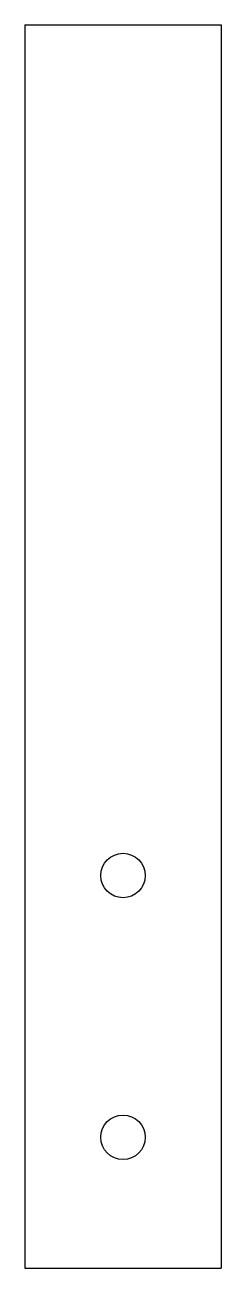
# Model space of a CAD drawing. Header units: millimetres. Extents: x 0 to 15, y 0 to 95.
import ezdxf

# ---------------------------------------------------------------- set-up
doc = ezdxf.new("R2010")
doc.units = ezdxf.units.MM

msp = doc.modelspace()

# ---------------------------------------------------------------- linework, layer by layer
at = {"color": 7, "linetype": 'Continuous', "lineweight": 25}
for p, q in [((0, 95), (15, 95)), ((0, 95), (0, 0)), ((15, 95), (15, 0)), ((0, 0), (15, 0))]:
    msp.add_line(p, q, dxfattribs=at)
for centre in [(7.5, 30), (7.5, 10)]:
    msp.add_circle(centre, 1.7, dxfattribs=at)

doc.saveas('drawing.dxf')
